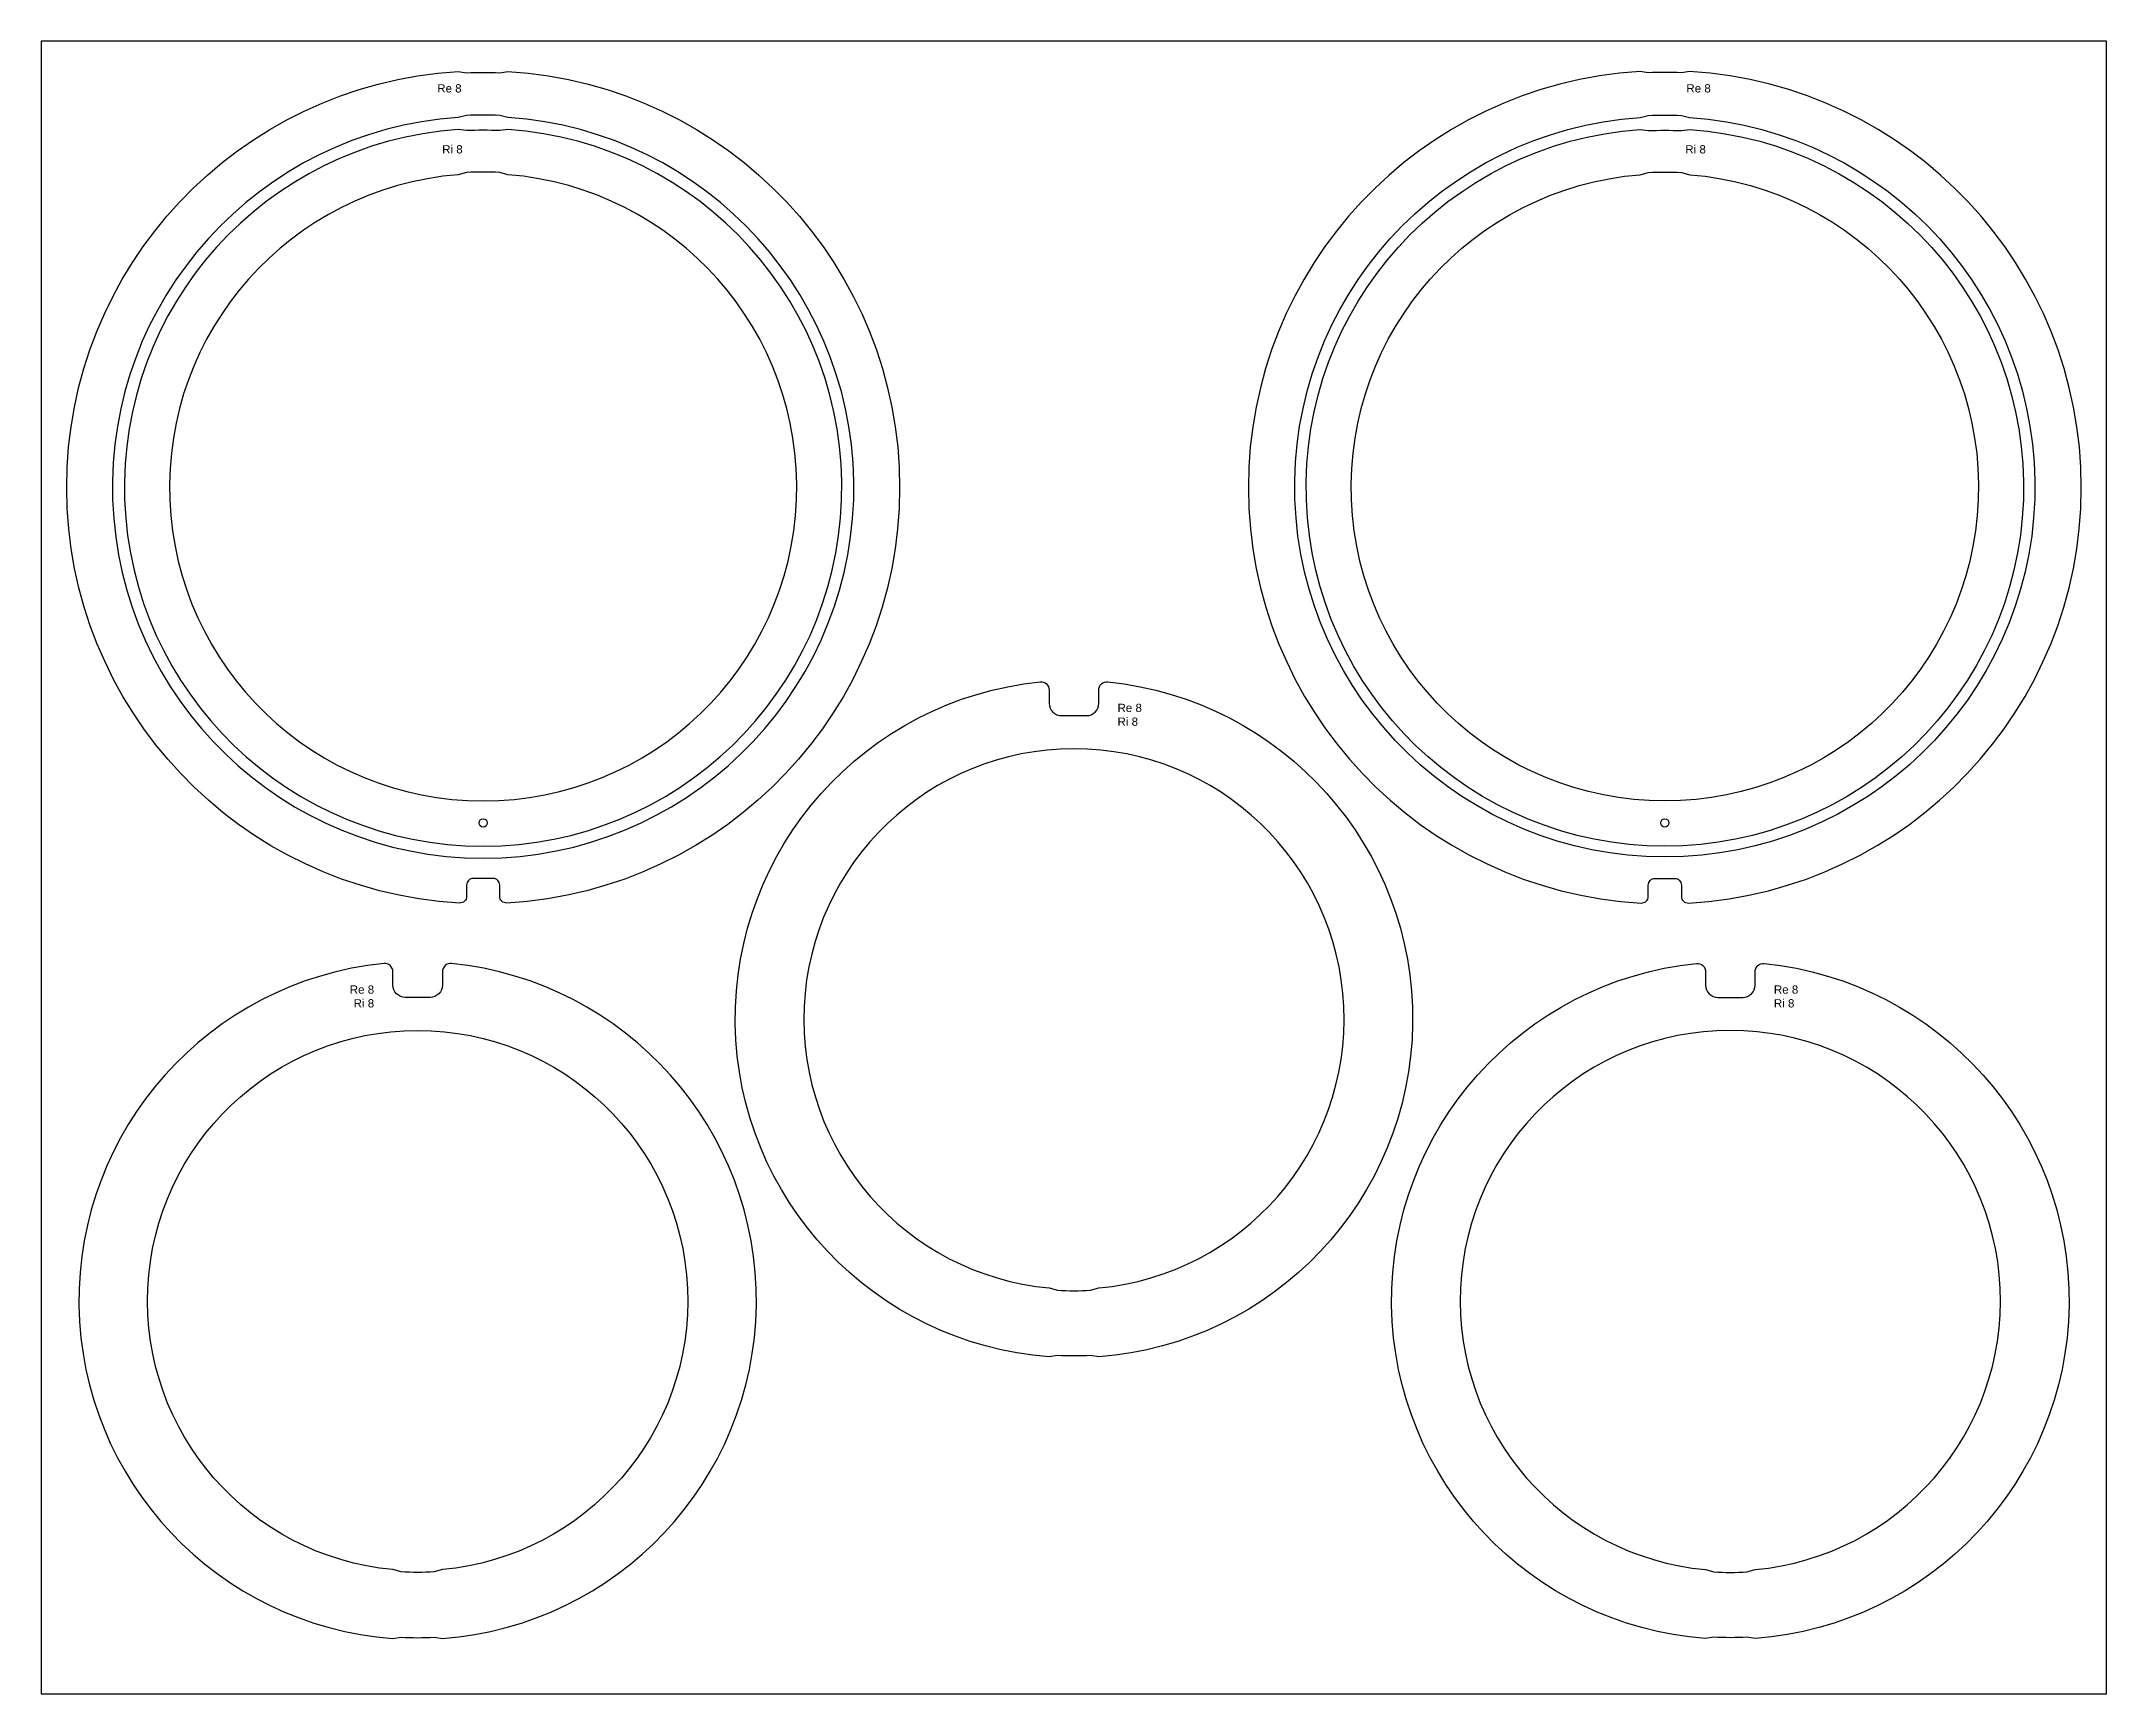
# Model space of a CAD drawing. Header units: millimetres. Extents: x 13926 to 16426, y -3811 to -1811.
import ezdxf

# ---------------------------------------------------------------- set-up
doc = ezdxf.new("R2010")
doc.units = ezdxf.units.MM
for name, color, linetype in [('13446757', 7, 'Continuous'), ('13446766', 7, 'Continuous'), ('EM-2620706', 7, 'Continuous')]:
    doc.layers.add(name, color=color, linetype=linetype)
doc.styles.get("Standard").update_dxf_attribs({"font": 'arial.ttf'})

msp = doc.modelspace()

# ---------------------------------------------------------------- linework, layer by layer
msp.add_lwpolyline([(13925.5, -3810.7), (16425.5, -3810.7), (16425.5, -1810.7), (13925.5, -1810.7)], close=True)
at = {"layer": '13446757'}
for points in [[(14490.4, -1917.4), (14480.4, -1918.8, 0.023187), (14440.3, -1918.8), (14430.3, -1917.4, 28.865356)], [(15860.7, -1917.4), (15870.7, -1918.8, -0.023187), (15910.7, -1918.8), (15920.8, -1917.4, -28.865356)], [(14490.4, -1972.1), (14480.4, -1969.4, 0.026265), (14440.3, -1969.4), (14430.3, -1972.1, 25.227027)], [(15860.7, -1972.1), (15870.7, -1969.4, -0.026265), (15910.7, -1969.4), (15920.8, -1972.1, -25.227027)]]:
    msp.add_lwpolyline(points, format="xyb", close=True, dxfattribs=at)
for centre in [(14460.4, -2756.7), (15890.7, -2756.7)]:
    msp.add_circle(centre, 5, dxfattribs=at)
at = {"layer": '13446766'}
for points in [[(14430.3, -1847.2), (14440.3, -1848.8, -0.019948), (14480.4, -1848.8), (14490.4, -1847.2, -0.943545), (14488.9, -2853.7, -0.430872), (14480.4, -2845.7), (14480.4, -2831.9, 0.414214), (14472.4, -2823.9), (14448.4, -2823.9, 0.414214), (14440.3, -2831.9), (14440.3, -2845.7, -0.430872), (14431.9, -2853.7, -0.943545)], [(15920.7, -1847.2), (15910.7, -1848.8, 0.019948), (15870.7, -1848.8), (15860.7, -1847.2, 0.943545), (15862.2, -2853.7, 0.430872), (15870.7, -2845.7), (15870.7, -2831.9, -0.414214), (15878.7, -2823.9), (15902.7, -2823.9, -0.414214), (15910.7, -2831.9), (15910.7, -2845.7, 0.430872), (15919.2, -2853.7, 0.943545)], [(14490.4, -1902.9), (14480.4, -1900.4, 0.022233), (14440.3, -1900.4), (14430.3, -1902.9, 29.833147)], [(15860.7, -1902.9), (15870.7, -1900.4, -0.022233), (15910.7, -1900.4), (15920.7, -1902.9, -29.833147)]]:
    msp.add_lwpolyline(points, format="xyb", close=True, dxfattribs=at)
at = {"layer": 'EM-2620706'}
for points in [[(15205.5, -3402.8), (15195.5, -3401.4, -0.024525), (15155.5, -3401.4), (15145.5, -3402.8, -0.916851), (15134.5, -2586, -0.443866), (15145.5, -2595.9), (15145.5, -2611.9, 0.414214), (15160.5, -2626.9), (15190.5, -2626.9, 0.414214), (15205.5, -2611.9), (15205.5, -2595.9, -0.443866), (15216.5, -2586, -0.916851)], [(15145.5, -3319.6), (15155.5, -3322.3, 0.030423), (15195.5, -3322.3), (15205.5, -3319.6, 21.754032)], [(14351.1, -3743.8), (14361.1, -3742.4, 0.024525), (14401.1, -3742.4), (14411.1, -3743.8, 0.916851), (14422.1, -2926.9, 0.443866), (14411.1, -2936.9), (14411.1, -2952.9, -0.414214), (14396.1, -2967.9), (14366.1, -2967.9, -0.414214), (14351.1, -2952.9), (14351.1, -2936.9, 0.443866), (14340.1, -2926.9, 0.916851)], [(16000, -3743.8), (15990, -3742.4, -0.024525), (15950, -3742.4), (15940, -3743.8, -0.916851), (15929, -2926.9, -0.443866), (15940, -2936.9), (15940, -2952.9, 0.414214), (15955, -2967.9), (15985, -2967.9, 0.414214), (16000, -2952.9), (16000, -2936.9, -0.443866), (16011, -2926.9, -0.916851)], [(14411.1, -3660.5), (14401.1, -3663.3, -0.030423), (14361.1, -3663.3), (14351.1, -3660.5, -21.754032)], [(15940, -3660.5), (15950, -3663.3, 0.030423), (15990, -3663.3), (16000, -3660.5, 21.754032)]]:
    msp.add_lwpolyline(points, format="xyb", close=True, dxfattribs=at)

# ---------------------------------------------------------------- texts
at = {"char_height": 10}
for s, width, insert, attachment_point in [('Re 8', 55.5, (14434.3, -1862.6), 3), ('Re 8', 55.5, (15916.8, -1862.6), 1), ('Ri 8', 42.589, (14435.6, -1936.4), 3), ('Ri 8', 42.589, (15915.5, -1936.4), 1), ('Re 8\\PRi 8', 51.548, (15228.2, -2612.5), 1), ('Re 8\\PRi 8', 51.548, (14328.4, -2953.4), 3), ('Re 8\\PRi 8', 51.548, (16022.7, -2953.4), 1)]:
    msp.add_mtext_dynamic_manual_height_columns(s, width=width, gutter_width=12.5, heights=[0], dxfattribs=dict(at, insert=insert, attachment_point=attachment_point))

doc.saveas('drawing.dxf')
